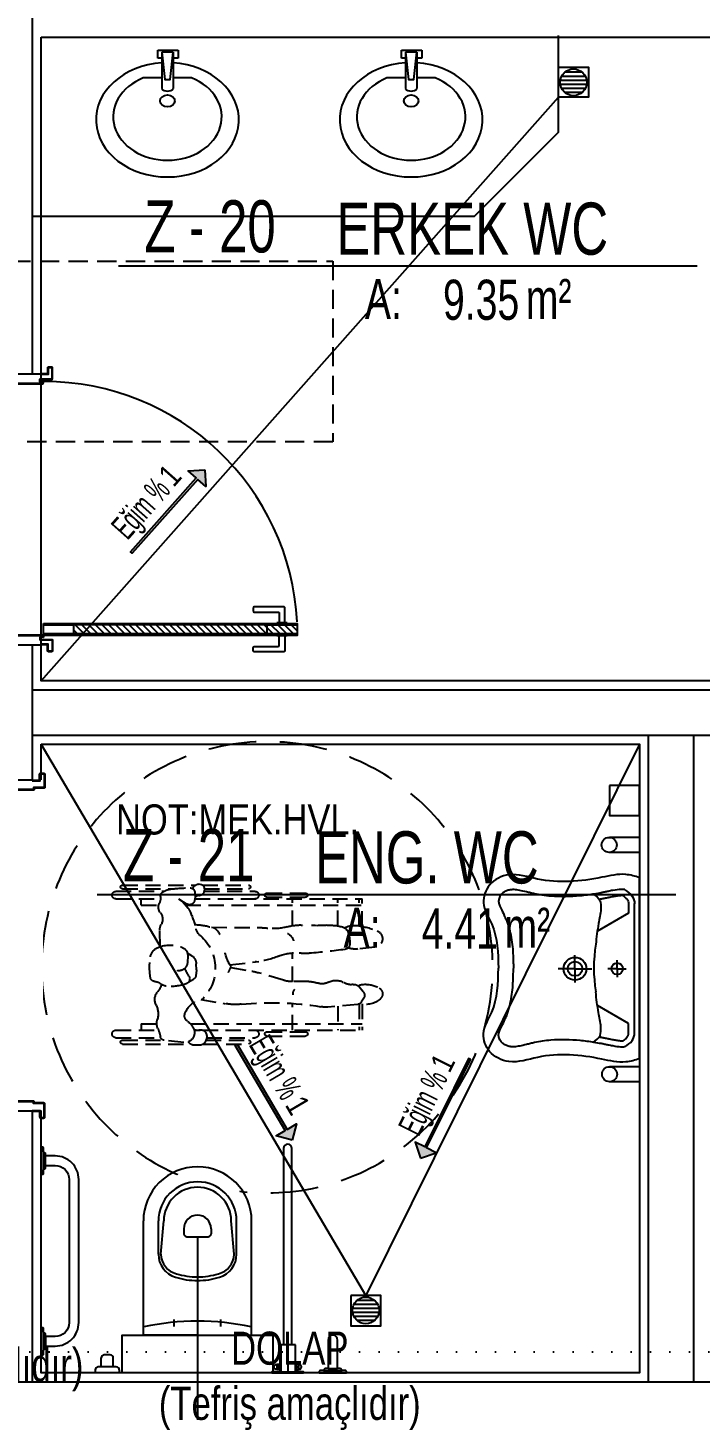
# Model space of a CAD drawing. Header units: inches. Extents: x 21 to 32698, y 13 to 3712.
# Drawn here: x 5585.4 to 5808.8, y 1862.1 to 2327.1 of the extents above; entities that cross this region are included whole.
import ezdxf
from ezdxf.enums import TextEntityAlignment as Align

# ---------------------------------------------------------------- set-up
doc = ezdxf.new("R2010")
doc.units = ezdxf.units.IN
doc.header["$MEASUREMENT"] = 0
doc.set_wipeout_variables(frame=1)
for name, pattern in [('DOT', [6.35, 0, -6.35]), ('HIDDEN', [9.525, 6.35, -3.175]), ('IMPORT-HIDDEN2', [47.625, 31.75, -15.875])]:
    doc.linetypes.add(name, pattern=pattern)
for name, color, linetype, lineweight in [('Z_MİM_-KM-AREA-IDEN', 8, 'Continuous', 25), ('Z_MİM_-KM-BEAM-RAY', 8, 'DOT', 25), ('Z_MİM_-KM-CERAMIC-09', 8, 'Continuous', 25), ('Z_MİM_-KM-DOOR', 8, 'Continuous', 25), ('Z_MİM_-KM-DOOR-1', 8, 'Continuous', 25), ('Z_MİM_-KM-DOOR-FRAM', 8, 'Continuous', 25), ('Z_MİM_-KM-DOOR-IDEN', 8, 'Continuous', 25), ('Z_MİM_-KM-DRAINER', 8, 'Continuous', 25), ('Z_MİM_-KM-PATTERN-00', 8, 'Continuous', 25), ('Z_MİM_-KM-RAY-1', 8, 'IMPORT-HIDDEN2', 25), ('Z_MİM_-KM-SHAFT', 8, 'Continuous', 25), ('Z_MİM_-KM-Silik tarama', 8, 'Continuous', 25), ('Z_MİM_-KM-TEXT', 8, 'Continuous', 25), ('Z_MİM_-KM-TEXT-DETAIL', 8, 'Continuous', 25), ('Z_MİM_-KM-VITRF', 8, 'Continuous', 25), ('Z_MİM_-KM-WALL', 8, 'Continuous', 25), ('Z_MİM_00', 8, 'Continuous', 25)]:
    doc.layers.add(name, color=color, linetype=linetype, lineweight=lineweight)
doc.styles.add('-KM-OLCU', font='ARIALN.TTF')
doc.styles.add('Arial Narrow', font='ARIALN.TTF', dxfattribs={"height": 8})
doc.styles.add('Arial_4', font='arial.ttf', dxfattribs={"height": 10})
doc.styles.add('MAH', font='arial.ttf', dxfattribs={"width": 0.8, "height": 17.5})
doc.styles.add('S1', font='arial.ttf', dxfattribs={"width": 0.75, "height": 11})
doc.styles.add('STYLE1', font='arial.ttf', dxfattribs={"height": 1})
pattern_1 = [(45, (0, 0), (-1.122532, 1.122532), [])]

# ---------------------------------------------------------------- blocks, each defined once
blk = doc.blocks.new('2K_TEF_İnsan_Engelli')
at = {"linetype": 'HIDDEN'}
for p, q in [((8.35, 93.69), (7.57, 86.53)), ((-15.25, 88.36), (-26.13, 88.36)), ((-26.13, 22.1), (-26.13, 88.36)), ((-23.59, 17.08), (-23.59, 88.36)), ((-12.92, 89.03), (-14.52, 88.02)), ((-10.28, 88.85), (-8.02, 86.95)), ((16.96, 88.36), (28.35, 88.36)), ((25.81, 14.94), (25.81, 88.36)), ((28.35, 18.84), (28.35, 88.36)), ((-15.27, 87.16), (-26.13, 87.16)), ((-15.43, 86.53), (-16.54, 74.16)), ((17.18, 87.16), (28.35, 87.16)), ((-16.18, 78.2), (-26.13, 78.2)), ((17.18, 78.2), (28.35, 78.2)), ((-28.58, 48.78), (-28.58, 64.86)), ((-26.85, 48.78), (-26.85, 64.86)), ((-5.96, 66.25), (-5.99, 59.4)), ((29.08, 48.78), (29.08, 64.86)), ((30.81, 48.78), (30.81, 64.86)), ((-26.13, 59.37), (-15.03, 59.37)), ((-5.99, 59.37), (5.91, 59.37)), ((17.28, 59.37), (28.35, 59.37)), ((-5.44, 55.66), (-2.28, 45.28)), ((-31.91, 22.29), (-31.91, 41.12)), ((-30.32, 23.47), (-30.32, 41.12)), ((-29.3, 23.73), (-29.3, 43.81)), ((-0.14, 33.72), (-1.62, 42.5)), ((0.94, 33.39), (2.44, 45.46)), ((16.57, 25.74), (16.46, 45.56)), ((31.53, 22.67), (31.53, 43.81)), ((32.55, 22.77), (32.55, 41.12)), ((34.13, 22.05), (34.13, 41.12)), ((-13.4, 21.27), (-15.15, 31.5)), ((-32.42, 20.82), (-32.41, 18.5)), ((-26.13, 18.99), (-26.13, 20.92)), ((-6.03, 16.31), (-4.96, 18.27)), ((-1.19, 19.55), (-3.55, 19.24)), ((-1.02, 19.55), (1.37, 19.43)), ((34.26, 19.39), (33.65, 18.56)), ((34.13, -11.27), (34.13, 19.22)), ((34.23, 21.78), (34.49, 20.4)), ((-31.91, -11.27), (-31.91, 16.98)), ((-31.22, 14.21), (-30.34, 6.06)), ((4.63, 15.89), (2.15, 15.75)), ((5.88, 15.73), (5.07, 17.16)), ((27.31, 13.74), (24.49, 16)), ((28.35, 12), (26.26, 15.48)), ((-30.32, -11.27), (-30.32, 5.92)), ((31.53, -13.97), (31.53, 5.91)), ((32.55, -11.27), (32.55, 9.55)), ((-29.3, -13.97), (-29.3, 4.63)), ((-26.13, -13.97), (-26.13, 3.71)), ((-23.59, -3.53), (-23.59, 3.01)), ((8.57, 4.46), (15.22, 4.31)), ((25.81, -3.53), (25.81, 3.78)), ((28.35, -13.97), (28.35, 4.55)), ((-23.59, -3.53), (-26.13, -3.53)), ((25.81, -3.53), (28.35, -3.53))]:
    blk.add_line(p, q, dxfattribs=at)
for centre, radius, start, end in [((-6.88, 90.11), 8.56, 137.16594, 197.40343), ((-11.07, 94), 2.83, 29.17313, 137.16594), ((-18.99, 89.58), 11.89, 354.89343, 29.17313), ((11.84, 93.31), 3.5, 21.96917, 173.76268), ((-17.84, 81.34), 35.51, 8.26104, 21.96917), ((-13.48, 86.36), 1.96, 122.09613, 174.89292), ((-11.73, 87.12), 2.25, 50.06925, 122.09613), ((-11.23, 88.89), 4.11, 327.72186, 354.89343), ((-9.62, 85.05), 2.48, 349.8776, 50.06925), ((-1.8, 83.66), 5.46, 169.8776, 212.08467), ((9.62, 80.98), 2.23, 91.28805, 171.83902), ((16.51, 85.55), 8.99, 173.76268, 199.54927), ((9.92, 67.81), 15.41, 73.48227, 91.28805), ((13.26, 79.08), 3.65, 14.83546, 73.48227), ((8.33, 85.14), 9.06, 332.65292, 8.26104), ((-11.81, 77.38), 6.35, 331.11069, 32.08467), ((233.92, 48.82), 228.82, 171.83902, 175.58298), ((-2.35, 74.95), 19.8, 356.30243, 14.83546), ((-4.92, 73.12), 11.66, 174.89292, 189.48946), ((-138.74, 50.75), 124.01, 354.16195, 9.48946), ((-1.51, 71.7), 5.4, 151.11069, 200.12721), ((-16.26, 66.3), 10.3, 359.74606, 20.12721), ((84.55, 69.33), 67.29, 176.30243, 184.49755), ((-27.72, 64.86), 0.864, 0, 180), ((29.38, 64.62), 23.67, 175.58298, 186.05598), ((-1.93, 62.53), 19.47, 344.16987, 4.49755), ((29.94, 64.86), 0.864, 0, 180), ((-10.98, 62.22), 2.56, 259.37709, 315.31336), ((6.64, 59.34), 12.63, 179.74606, 196.94451), ((-11.41, 60.29), 17.35, 337.38792, 6.05598), ((9.53, 54.86), 5.18, 28.693, 74.33584), ((33.44, 41.61), 31.24, 157.38792, 175.66797), ((35.91, 51.8), 19.87, 164.16987, 187.44931), ((-27.72, 48.78), 0.864, 180, 0), ((-13.06, 45.4), 29.52, 0.31203, 7.44931), ((29.94, 48.78), 0.864, 180, 0), ((-31.11, 41.12), 0.794, 0, 180), ((-27.72, 43.81), 1.59, 0, 180), ((-23.48, 38.82), 22.16, 9.57559, 16.94451), ((29.94, 43.81), 1.59, 0, 180), ((33.34, 41.12), 0.794, 0, 180), ((9.09, 35.64), 24.59, 174.16195, 189.68494), ((-8.18, 49.67), 17.86, 289.37032, 297.81627), ((10.03, 49.23), 18.26, 237.27401, 261.21954), ((11.54, 24.02), 5.54, 25.10488, 68.82747), ((-28.86, 19.83), 3.92, 66.70713, 140.99819), ((-28.14, 21.51), 2.09, 344.40904, 66.70713), ((-0.46, 9.45), 17.89, 40.66122, 136.68578), ((-5.3, 18.61), 23, 0.56983, 18.07444), ((-30.1, 20.84), 2.33, 140.99819, 180.37342), ((-29.81, 18.51), 2.6, 180.37342, 244.09629), ((-27.21, 14.65), 4.03, 68.14341, 186.17376), ((-22.57, 19.96), 3.69, 164.40904, 203.68288), ((-28.43, 11.62), 7.29, 34.54853, 68.14341), ((-22.33, 23.34), 9.16, 289.94441, 346.94517), ((-3.3, 17.37), 1.89, 97.52313, 151.37121), ((-1.07, 18.61), 0.943, 87.10578, 97.52313), ((1.14, 14.91), 4.52, 29.72508, 87.10578), ((17.4, 24.8), 5.67, 220.66122, 255.64405), ((4.91, -24.02), 44.72, 65.81716, 75.64405), ((28.11, 16.59), 2.16, 104.35284, 211.02908), ((29.6, 10.77), 8.17, 76.28905, 104.35284), ((27.42, 20.52), 2.45, 319.48939, 7.82653), ((31.18, 21.04), 1.34, 127.77997, 187.82653), ((32.32, 19.57), 3.2, 64.40644, 127.77997), ((31.09, 16.88), 1.87, 359.2953, 76.28905), ((32.75, 19.22), 1.12, 256.41853, 323.80498), ((33.3, 21.6), 0.949, 10.69904, 64.40644), ((33.22, 20.16), 1.3, 323.80498, 10.69904), ((-20.15, 17.32), 2.76, 214.54853, 289.94441), ((9.99, 8.96), 18, 159.58637, 186.4099), ((-4.81, 14.47), 2.2, 59.17006, 159.58637), ((15.08, 47.8), 36.61, 239.17006, 244.88479), ((2.15, 12.11), 3.64, 90, 195.43766), ((4.82, 12.25), 3.64, 22.37391, 93.03449), ((-4.22, 8.53), 13.42, 338.13351, 22.37391), ((20.87, 11.51), 5.78, 51.10071, 65.81716), ((-48.99, 17.87), 81.96, 353.54568, 359.2953), ((-28.57, 6.25), 1.78, 186.17376, 258.55295), ((-3.34, 7.46), 4.58, 186.4099, 221.32895), ((25.56, 9.43), 6.93, 325.4123, 353.54568), ((-32.57, -13.5), 18.38, 67.14854, 78.55295), ((-23.32, 8.46), 5.45, 247.14854, 286.56944), ((-19.41, -4.69), 8.27, 63.51661, 106.56944), ((-13.48, 7.21), 5.03, 243.51661, 307.52221), ((-3.2, -6.18), 11.85, 109.72567, 127.52221), ((-9.42, 2.12), 3.51, 0.95353, 41.32895), ((-4.05, 2.21), 1.87, 180.95353, 260.21672), ((-0.06, 25.34), 25.34, 260.21672, 280.04427), ((3.47, 5.44), 5.13, 280.04427, 338.13351), ((15.68, 8.47), 4.18, 263.61245, 301.56966), ((19.94, 0.76), 4.63, 53.1315, 116.46299), ((25.01, 7.52), 3.82, 233.1315, 295.21489), ((29.01, -0.96), 5.55, 86.22682, 115.21489), ((29.51, 6.71), 2.13, 266.22682, 325.4123), ((-31.11, -11.27), 0.794, 180, 0), ((33.34, -11.27), 0.794, 180, 0), ((-27.72, -13.97), 1.59, 180, 0), ((29.94, -13.97), 1.59, 180, 0)]:
    blk.add_arc(centre, radius, start, end, dxfattribs=at)
blk = doc.blocks.new('engelli')
at = {"layer": 'Z_MİM_-KM-RAY-1', "ltscale": 0.5}
blk.add_circle((25603.44, -42129.6), 75, dxfattribs=at)
at = {"layer": 'Z_MİM_-KM-RAY-1', "ltscale": 0.5, "extrusion": (0, 0, -1), "xscale": -0.8, "yscale": 0.8, "zscale": -0.8, "rotation": 270}
blk.add_blockref('2K_TEF_İnsan_Engelli', (-25642.55, -42129.57), dxfattribs=at)
blk = doc.blocks.new('2K_TEF_Wc_Engelli Lav')
at = {"layer": 'Z_MİM_-KM-VITRF'}
for p, q in [((-30.27, 21.48), (-30.27, 27.09)), ((-30.27, 21.48), (-34.82, 21.48)), ((-30.27, 21.48), (-25.72, 21.48)), ((-30.27, 21.48), (-30.27, 15.86)), ((-48.52, 3.65), (-42.51, 14.03)), ((-11.77, 3.65), (-17.78, 14.03)), ((-30.27, 7.47), (-30.27, 10.53)), ((-30.27, 7.47), (-33.12, 7.47)), ((-30.27, 7.47), (-30.27, 4.42)), ((-30.27, 7.47), (-27.43, 7.47)), ((-60.2, 0), (0, 0)), ((-51.6, 3.65), (-48.52, 3.65)), ((-51.6, 1.65), (-8.55, 1.65)), ((-8.7, 3.65), (-11.77, 3.65))]:
    blk.add_line(p, q, dxfattribs=at)
for centre, radius in [((-30.27, 21.48), 3.77), ((-30.27, 21.48), 2.42), ((-30.27, 7.47), 1.92)]:
    blk.add_circle(centre, radius, dxfattribs=at)
blk.add_arc((-30.06, -35.42), 50.62, 81.0258, 98.9742, dxfattribs=at)
for points, knots in [([(-60.2, 0), (-60.66, 1.52), (-61.89, 5.63), (-59.13, 16.98), (-57.92, 30.09), (-62.38, 42.65), (-58.68, 50.34), (-51.22, 52.93), (-42.72, 47.27), (-35.13, 47), (-30.1, 46.96)], [0, 0, 0, 0, 4.686225, 12.702617, 34.136259, 43.723331, 51.003685, 57.189079, 64.824513, 79.643258, 79.643258, 79.643258, 79.643258]), ([(0, 0), (0.45, 1.52), (1.68, 5.63), (-1.08, 16.98), (-2.29, 30.09), (2.18, 42.65), (-1.52, 50.34), (-8.99, 52.93), (-17.49, 47.27), (-25.07, 47), (-30.1, 46.96)], [0, 0, 0, 0, 4.686225, 12.702617, 34.136259, 43.723331, 51.003685, 57.189079, 64.824513, 79.643258, 79.643258, 79.643258, 79.643258]), ([(-56.27, 4.92), (-56.28, 5.03), (-56.29, 5.13), (-56.32, 5.54), (-56.32, 5.87), (-56.27, 6.99), (-56.14, 7.89), (-55.86, 9.41), (-55.75, 9.93), (-55.56, 10.85), (-55.48, 11.22), (-55.33, 11.99), (-55.25, 12.37), (-55.04, 13.53), (-54.9, 14.31), (-54.52, 16.64), (-54.31, 18.21), (-53.84, 22.97), (-53.76, 26.2), (-54.11, 30.44), (-54.22, 31.4), (-54.49, 33.21), (-54.65, 34.06), (-54.93, 35.38), (-55.04, 35.85), (-55.25, 36.74), (-55.36, 37.17), (-55.66, 38.41), (-55.84, 39.17), (-56.11, 40.55), (-56.19, 41.16), (-56.23, 41.98), (-56.23, 42.24), (-56.2, 42.69), (-56.18, 42.88), (-56.11, 43.26), (-56.07, 43.46), (-55.9, 44.03), (-55.75, 44.41), (-55.38, 45.1), (-55.17, 45.4), (-54.82, 45.79), (-54.7, 45.91), (-54.39, 46.16), (-54.18, 46.31), (-53.72, 46.56), (-53.48, 46.66), (-53.07, 46.79), (-52.9, 46.82), (-52.56, 46.87), (-52.41, 46.88), (-52.21, 46.88), (-52.16, 46.87), (-52.04, 46.86), (-51.97, 46.85), (-51.75, 46.81), (-51.57, 46.76), (-50.96, 46.57), (-50.44, 46.35), (-49.2, 45.77), (-48.49, 45.4), (-47.42, 44.89), (-47.15, 44.77), (-46.63, 44.54), (-46.39, 44.44), (-45.91, 44.24), (-45.67, 44.15), (-44.94, 43.88), (-44.46, 43.72), (-43.02, 43.28), (-42.05, 43.04), (-39.02, 42.42), (-36.98, 42.21), (-33.33, 42), (-31.72, 41.97), (-30.15, 41.96)], [4.466427, 4.466427, 4.466427, 4.466427, 5.042951, 5.042951, 6.598908, 6.598908, 10.003333, 10.003333, 11.670637, 11.670637, 12.767063, 12.767063, 13.863489, 13.863489, 16.056342, 16.056342, 20.442047, 20.442047, 29.213456, 29.213456, 31.796328, 31.796328, 34.045457, 34.045457, 35.324582, 35.324582, 36.603707, 36.603707, 39.161957, 39.161957, 41.720207, 41.720207, 43.086844, 43.086844, 44.200383, 44.200383, 45.313922, 45.313922, 47.541, 47.541, 49.768078, 49.768078, 50.944969, 50.944969, 52.647375, 52.647375, 54.349781, 54.349781, 55.580847, 55.580847, 56.943071, 56.943071, 57.535602, 57.535602, 58.128132, 58.128132, 59.313193, 59.313193, 61.639502, 61.639502, 63.965811, 63.965811, 64.704434, 64.704434, 65.326452, 65.326452, 65.94847, 65.94847, 67.192506, 67.192506, 69.680579, 69.680579, 75.103355, 75.103355, 79.643258, 79.643258, 79.643258, 79.643258]), ([(-3.94, 4.92), (-3.92, 5.03), (-3.91, 5.13), (-3.89, 5.54), (-3.88, 5.87), (-3.94, 6.99), (-4.06, 7.89), (-4.35, 9.41), (-4.45, 9.93), (-4.64, 10.85), (-4.72, 11.22), (-4.87, 11.99), (-4.95, 12.37), (-5.17, 13.53), (-5.31, 14.31), (-5.69, 16.64), (-5.9, 18.21), (-6.36, 22.97), (-6.44, 26.2), (-6.09, 30.44), (-5.98, 31.4), (-5.71, 33.21), (-5.56, 34.06), (-5.28, 35.38), (-5.17, 35.85), (-4.95, 36.74), (-4.85, 37.17), (-4.54, 38.41), (-4.36, 39.17), (-4.1, 40.55), (-4.02, 41.16), (-3.98, 41.98), (-3.98, 42.24), (-4.01, 42.69), (-4.03, 42.88), (-4.09, 43.26), (-4.14, 43.46), (-4.3, 44.03), (-4.45, 44.41), (-4.82, 45.1), (-5.04, 45.4), (-5.38, 45.79), (-5.51, 45.91), (-5.81, 46.16), (-6.02, 46.31), (-6.48, 46.56), (-6.73, 46.66), (-7.14, 46.79), (-7.31, 46.82), (-7.64, 46.87), (-7.8, 46.88), (-7.99, 46.88), (-8.04, 46.87), (-8.16, 46.86), (-8.23, 46.85), (-8.45, 46.81), (-8.63, 46.76), (-9.24, 46.57), (-9.76, 46.35), (-11, 45.77), (-11.71, 45.4), (-12.79, 44.89), (-13.06, 44.77), (-13.57, 44.54), (-13.82, 44.44), (-14.3, 44.24), (-14.54, 44.15), (-15.26, 43.88), (-15.74, 43.72), (-17.19, 43.28), (-18.15, 43.04), (-21.18, 42.42), (-23.23, 42.21), (-26.87, 42), (-28.49, 41.97), (-30.06, 41.96)], [4.466427, 4.466427, 4.466427, 4.466427, 5.042951, 5.042951, 6.598908, 6.598908, 10.003333, 10.003333, 11.670637, 11.670637, 12.767063, 12.767063, 13.863489, 13.863489, 16.056342, 16.056342, 20.442047, 20.442047, 29.213456, 29.213456, 31.796328, 31.796328, 34.045457, 34.045457, 35.324582, 35.324582, 36.603707, 36.603707, 39.161957, 39.161957, 41.720207, 41.720207, 43.086844, 43.086844, 44.200383, 44.200383, 45.313922, 45.313922, 47.541, 47.541, 49.768078, 49.768078, 50.944969, 50.944969, 52.647375, 52.647375, 54.349781, 54.349781, 55.580847, 55.580847, 56.943071, 56.943071, 57.535602, 57.535602, 58.128132, 58.128132, 59.313193, 59.313193, 61.639502, 61.639502, 63.965811, 63.965811, 64.704434, 64.704434, 65.326452, 65.326452, 65.94847, 65.94847, 67.192506, 67.192506, 69.680579, 69.680579, 75.103355, 75.103355, 79.643258, 79.643258, 79.643258, 79.643258]), ([(-54.73, 15.51), (-54.07, 14.55), (-52.83, 12.78), (-48.88, 12.81), (-44.23, 13.88), (-40.27, 14.32), (-37.95, 14.58)], [0, 0, 0, 0, 3.26813, 6.056026, 10.954436, 17.913901, 17.913901, 17.913901, 17.913901]), ([(-5.38, 15.51), (-6.04, 14.55), (-7.28, 12.78), (-11.23, 12.81), (-15.89, 13.88), (-19.84, 14.32), (-22.16, 14.58)], [0, 0, 0, 0, 3.26813, 6.056026, 10.954436, 17.913901, 17.913901, 17.913901, 17.913901]), ([(-54.31, 5.6), (-54.31, 5.62), (-54.31, 5.65), (-54.32, 5.87), (-54.31, 6.09), (-54.28, 6.57), (-54.25, 6.84), (-54.16, 7.54), (-54.09, 7.99), (-53.91, 8.92), (-53.82, 9.4), (-53.64, 10.26), (-53.56, 10.62), (-53.41, 11.38), (-53.34, 11.76), (-53.19, 12.52), (-53.12, 12.91), (-53.04, 13.36), (-53.02, 13.43), (-53.01, 13.49)], [5.548614, 5.548614, 5.548614, 5.548614, 5.708551, 5.708551, 6.950674, 6.950674, 8.192798, 8.192798, 9.933777, 9.933777, 11.495584, 11.495584, 12.56903, 12.56903, 13.635186, 13.635186, 14.701342, 14.701342, 14.888474, 14.888474, 14.888474, 14.888474]), ([(-5.98, 5.6), (-5.98, 5.62), (-5.98, 5.65), (-5.98, 5.87), (-5.99, 6.09), (-6.02, 6.57), (-6.05, 6.84), (-6.14, 7.54), (-6.21, 7.99), (-6.38, 8.92), (-6.48, 9.4), (-6.65, 10.26), (-6.73, 10.62), (-6.88, 11.38), (-6.96, 11.76), (-7.11, 12.52), (-7.18, 12.91), (-7.26, 13.36), (-7.27, 13.43), (-7.28, 13.49)], [5.548614, 5.548614, 5.548614, 5.548614, 5.708551, 5.708551, 6.950674, 6.950674, 8.192798, 8.192798, 9.933777, 9.933777, 11.495584, 11.495584, 12.56903, 12.56903, 13.635186, 13.635186, 14.701342, 14.701342, 14.888474, 14.888474, 14.888474, 14.888474]), ([(-56.27, 4.92), (-55.64, 3.99), (-54.5, 2.3), (-52.49, 1.71), (-51.6, 1.65)], [0, 0, 0, 0, 3.26905, 5.904025, 5.904025, 5.904025, 5.904025]), ([(-54.31, 5.6), (-54.27, 5.54), (-54.23, 5.48), (-53.95, 5.08), (-53.72, 4.79), (-53.4, 4.44), (-53.29, 4.34), (-53.07, 4.17), (-52.97, 4.1), (-52.73, 3.96), (-52.6, 3.9), (-52.15, 3.74), (-51.81, 3.67), (-51.46, 3.65)], [0.53476, 0.53476, 0.53476, 0.53476, 0.758619, 0.758619, 2.123144, 2.123144, 2.851699, 2.851699, 3.61094, 3.61094, 4.37018, 4.37018, 5.904025, 5.904025, 5.904025, 5.904025]), ([(-5.98, 5.6), (-6.02, 5.54), (-6.06, 5.48), (-6.34, 5.08), (-6.57, 4.79), (-6.9, 4.44), (-7.01, 4.34), (-7.22, 4.17), (-7.32, 4.1), (-7.56, 3.96), (-7.7, 3.9), (-8.14, 3.74), (-8.49, 3.67), (-8.83, 3.65)], [0.53476, 0.53476, 0.53476, 0.53476, 0.758619, 0.758619, 2.123144, 2.123144, 2.851699, 2.851699, 3.61094, 3.61094, 4.37018, 4.37018, 5.904025, 5.904025, 5.904025, 5.904025]), ([(-4.03, 4.92), (-4.66, 3.99), (-5.79, 2.3), (-7.8, 1.71), (-8.7, 1.65)], [0, 0, 0, 0, 3.26905, 5.904025, 5.904025, 5.904025, 5.904025])]:
    blk.add_open_spline(points, degree=3, knots=knots, dxfattribs=at)
blk = doc.blocks.new('A$CF25F41B0')
at = {"layer": 'Z_MİM_-KM-VITRF'}
for p, q in [((17.27, 51.86, 0), (17.27, 41.86, 0)), ((22.27, 51.86, 0), (22.27, 41.86, 0)), ((93.5, 51.86, 0), (93.5, 41.86, 0)), ((98.5, 51.86, 0), (98.5, 41.86, 0))]:
    blk.add_line(p, q, dxfattribs=at)
at = {"layer": 'Z_MİM_-KM-VITRF', "elevation": 0}
blk.add_lwpolyline([(0, 41.86), (10, 41.86), (10, 51.86), (0, 51.86)], close=True, dxfattribs=at)
at = {"layer": 'Z_MİM_-KM-VITRF'}
for centre in [(19.78, 41.75, 0), (96, 41.88, 0)]:
    blk.add_circle(centre, 2.5, dxfattribs=at)
at = {"layer": 'Z_MİM_-KM-VITRF', "rotation": 180}
blk.add_blockref('2K_TEF_Wc_Engelli Lav', (30.66, 51.86), dxfattribs=at)
blk = doc.blocks.new('*U196')
at = {"layer": 'Z_MİM_-KM-PATTERN-00'}
h = blk.add_hatch(dxfattribs=at)
h.set_pattern_fill('ANSI31', color=256, scale=0.5, angle=360, style=0)
h.set_pattern_definition(pattern_1)
h.paths.add_polyline_path([(-6.6, 11.1), (-6.6, 85.48), (-3.6, 85.48), (-3.6, 11.1)])
at = {"layer": 'Z_MİM_-KM-DOOR-1'}
for p, q in [((-7.1, 82.21), (-7.28, 82.21)), ((-7.28, 82.21), (-7.28, 78.75)), ((-3.1, 82.21), (-2.92, 82.21)), ((-2.92, 82.21), (-2.92, 78.75)), ((-7.28, 78.75), (-7.1, 78.75)), ((-6.6, 75.48), (-6.6, 11.1)), ((-3.6, 75.48), (-3.6, 11.1)), ((-2.92, 78.75), (-3.1, 78.75))]:
    blk.add_line(p, q, dxfattribs=at)
blk.add_lwpolyline([(-3.6, 85.48), (-3.6, 75.48), (-6.6, 75.48), (-6.6, 85.48)], close=True, dxfattribs=at)
for points in [[(-7.28, 81.39), (-12.29, 81.39, 0.414214), (-12.65, 81.03), (-12.65, 71.29, 0.414214), (-12.29, 70.92), (-11.2, 70.92, 0.414214), (-10.83, 71.29), (-10.83, 79.21, -0.414214), (-10.47, 79.57), (-7.28, 79.57)], [(-2.92, 81.39), (2, 81.39, -0.414214), (2.36, 81.03), (2.36, 71.29, -0.414214), (2, 70.92), (0.91, 70.92, -0.414214), (0.54, 71.29), (0.54, 79.21, 0.414214), (0.18, 79.57), (-2.92, 79.57)]]:
    blk.add_lwpolyline(points, format="xyb", dxfattribs=at)
blk.add_wipeout([(-90, 3.5), (-90, -18.5), (-0.2, -18.7), (-0.2, 3.7)])
for points in [[(-7.1, 1.1), (-7.1, 85.48), (-3.1, 85.48), (-3.1, 1.1)], [(-3.6, 11.1), (-3.6, 1.1), (-6.6, 1.1), (-6.6, 11.1)]]:
    blk.add_lwpolyline(points, close=True, dxfattribs=at)
for points in [[(-90, -15), (-90, -17.5), (-92, -17.5, 0.414214), (-92.3, -17.8), (-92.3, -18.9, 0.414214), (-92, -19.2), (-87.6, -19.2, 0.414214), (-87.3, -18.9), (-87.3, -15.7), (-86.95, -15.7, 0.414214), (-86.7, -15.45), (-86.7, 0.9, 0.414214), (-86.9, 1.1), (-87.48, 1.1, 0.458526), (-87.58, 0.99), (-87.47, 0.21, -0.458526), (-87.57, 0.1), (-88.1, 0.1, -0.414214), (-88.2, 0.2), (-88.2, 3.9, 0.414214), (-88.5, 4.2), (-92, 4.2, 0.414214), (-92.3, 3.9), (-92.3, 2.8, 0.414214), (-92, 2.5), (-91.2, 2.5), (-90, 2.5), (-90, 0), (-90, 0)], [(-89.8, -15), (-89.8, -17.7), (-92, -17.7, 0.414214), (-92.1, -17.8), (-92.1, -18.9, 0.414214), (-92, -19), (-87.6, -19, 0.414214), (-87.5, -18.9), (-87.5, -15.5), (-86.95, -15.5, 0.414214), (-86.9, -15.45), (-86.9, 0.9), (-87.37, 0.9), (-87.27, 0.24, -0.458526), (-87.57, -0.1), (-88.1, -0.1, -0.414214), (-88.4, 0.2), (-88.4, 3.9, 0.414214), (-88.5, 4), (-92, 4, 0.414214), (-92.1, 3.9), (-92.1, 2.8, 0.414214), (-92, 2.7), (-91.2, 2.7), (-89.8, 2.7), (-89.8, 0)], [(0, -15), (0, -17.5), (2, -17.5, -0.414214), (2.3, -17.8), (2.3, -18.9, -0.414214), (2, -19.2), (-2.4, -19.2, -0.414214), (-2.7, -18.9), (-2.7, -15.7), (-3.05, -15.7, -0.414214), (-3.3, -15.45), (-3.3, 0.9, -0.414214), (-3.1, 1.1), (-2.52, 1.1, -0.458526), (-2.42, 0.99), (-2.53, 0.21, 0.458526), (-2.43, 0.1), (-1.9, 0.1, 0.414214), (-1.8, 0.2), (-1.8, 3.9, -0.414214), (-1.5, 4.2), (2, 4.2, -0.414214), (2.3, 3.9), (2.3, 2.8, -0.414214), (2, 2.5), (1.2, 2.5), (0, 2.5), (0, 0), (0, 0)], [(-0.2, -15), (-0.2, -17.7), (2, -17.7, -0.414214), (2.1, -17.8), (2.1, -18.9, -0.414214), (2, -19), (-2.4, -19, -0.414214), (-2.5, -18.9), (-2.5, -15.5), (-3.05, -15.5, -0.414214), (-3.1, -15.45), (-3.1, 0.9), (-2.63, 0.9), (-2.73, 0.24, 0.458526), (-2.43, -0.1), (-1.9, -0.1, 0.414214), (-1.6, 0.2), (-1.6, 3.9, -0.414214), (-1.5, 4), (2, 4, -0.414214), (2.1, 3.9), (2.1, 2.8, -0.414214), (2, 2.7), (1.2, 2.7), (-0.2, 2.7), (-0.2, 0)]]:
    blk.add_lwpolyline(points, format="xyb", dxfattribs=at)
at = {"layer": 'Z_MİM_-KM-DOOR-FRAM', "ltscale": 0.2}
blk.add_arc((-3.36, 1.46), 84.12, 92.8839, 180.1342, dxfattribs=at)
at = {"layer": 'Z_MİM_-KM-WALL'}
for p, q in [((-90, -15), (-90, 0)), ((0, -15), (0, 0))]:
    blk.add_line(p, q, dxfattribs=at)
blk = doc.blocks.new('ml engelli klozeti')
at = {"layer": 'Z_MİM_-KM-VITRF'}
for p, q in [((-673.83, 70.62), (-673.83, 71.62)), ((-665.83, 70.62), (-665.83, 71.62)), ((-672.83, 69.62), (-666.83, 69.62)), ((-671.83, 69.62), (-671.83, 66.62)), ((-670.83, 65.62), (-668.83, 65.62)), ((-667.83, 69.62), (-667.83, 66.62))]:
    blk.add_line(p, q, dxfattribs=at)
for points in [[(-743.23, 60.72), (-743.23, 70.12), (-742.44, 70.12, 0.198912), (-742.3, 70.18, 0.041311), (-742.27, 70.2), (-741.89, 70.73, -0.242213), (-741.73, 70.82), (-740.58, 70.82, 0.414214), (-740.33, 71.07), (-740.33, 71.62), (-744.83, 71.62), (-749.33, 71.62), (-749.33, 71.07, 0.414214), (-749.08, 70.82), (-747.94, 70.82, -0.242213), (-747.77, 70.73), (-747.39, 70.2, 0.242213), (-747.23, 70.12), (-746.43, 70.12), (-746.43, 60.72, 1)], [(-732.41, 62.32), (-731.23, 62.32), (-731.23, -2.98, 1), (-728.43, -2.98), (-728.43, 62.32), (-727.26, 62.32), (-727.26, 71.32), (-724.58, 71.32), (-724.58, 71.62), (-735.08, 71.62), (-735.08, 71.32), (-732.41, 71.32)], [(-652.53, -0.48), (-649.33, -0.48), (-649.33, -1.28, 0.242213), (-649.25, -1.44), (-648.63, -1.88), (-648.63, -3.13, 0.414214), (-648.38, -3.38), (-647.83, -3.38), (-647.83, 1.12), (-647.83, 5.62), (-648.38, 5.62, 0.414214), (-648.63, 5.37), (-648.63, 4.12), (-649.25, 3.68, 0.242213), (-649.33, 3.51), (-649.33, 2.72), (-652.53, 2.72, -0.414214), (-657.13, 7.32), (-657.13, 10.77), (-657.13, 51.37), (-657.13, 54.92, -0.414214), (-652.53, 59.52), (-649.33, 59.52), (-649.33, 58.72, 0.242213), (-649.25, 58.56), (-648.63, 58.12), (-648.63, 56.87, 0.414214), (-648.38, 56.62), (-647.83, 56.62), (-647.83, 61.12), (-647.83, 65.62), (-648.38, 65.62, 0.414214), (-648.63, 65.37), (-648.63, 64.12), (-649.25, 63.68, 0.242213), (-649.33, 63.51), (-649.33, 62.72), (-652.53, 62.72, 0.414214), (-660.33, 54.92), (-660.33, 51.37), (-660.33, 7.32, 0.414214)]]:
    blk.add_lwpolyline(points, format="xyb", close=True, dxfattribs=at)
for points in [[(-741.73, 70.82), (-747.94, 70.82)], [(-743.23, 70.12), (-746.43, 70.12)], [(-733.41, 68.8), (-733.41, 70.43)], [(-732.61, 68.78), (-732.61, 70.4)], [(-727.26, 71.32), (-732.41, 71.32)], [(-729.83, 62.32), (-729.83, 71.32)], [(-727.56, 62.32), (-727.56, 71.32)], [(-727.06, 68.78), (-727.06, 70.4)], [(-726.26, 68.8), (-726.26, 70.43)], [(-731.23, 62.32), (-728.43, 62.32)], [(-727.56, 64.87), (-727.26, 64.87)], [(-649.33, 59.52), (-649.33, 62.72)], [(-648.63, 58.12), (-648.63, 64.12)], [(-649.33, 2.72), (-649.33, -0.48)], [(-648.63, -1.88), (-648.63, 4.12)]]:
    blk.add_lwpolyline(points, dxfattribs=at)
for points in [[(-732.41, 70.4), (-732.61, 70.4), (-732.61, 70.46, 0.414214), (-732.66, 70.51), (-733.36, 70.51, 0.414214), (-733.41, 70.46), (-733.41, 70.43), (-733.81, 70.43, 0.359549), (-734.37, 69.71, -0.012168), (-734.37, 69.62, -0.012168), (-734.37, 69.52, 0.359549), (-733.81, 68.8), (-733.41, 68.8), (-733.41, 68.78, 0.414214), (-733.36, 68.73), (-732.66, 68.73, 0.414214), (-732.61, 68.78), (-732.61, 68.83), (-732.41, 68.83)], [(-732.73, 70.51, -0.248249), (-732.73, 69.67), (-733.28, 69.67, -0.248249), (-733.28, 70.51)], [(-727.26, 70.4), (-727.06, 70.4), (-727.06, 70.46, -0.414214), (-727.01, 70.51), (-726.31, 70.51, -0.414214), (-726.26, 70.46), (-726.26, 70.43), (-725.86, 70.43, -0.359549), (-725.3, 69.71, 0.012168), (-725.3, 69.62, 0.012168), (-725.3, 69.52, -0.359549), (-725.86, 68.8), (-726.26, 68.8), (-726.26, 68.78, -0.414214), (-726.31, 68.73), (-727.01, 68.73, -0.414214), (-727.06, 68.78), (-727.06, 68.83), (-727.26, 68.83)], [(-726.93, 70.51, 0.248249), (-726.93, 69.67), (-726.38, 69.67, 0.248249), (-726.38, 70.51)], [(-733.28, 68.73, -0.248249), (-733.28, 69.57), (-732.73, 69.57, -0.248249), (-732.73, 68.73)], [(-726.38, 68.73, 0.248249), (-726.38, 69.57), (-726.93, 69.57, 0.248249), (-726.93, 68.73)]]:
    blk.add_lwpolyline(points, format="xyb", dxfattribs=at)
for centre, start, end in [((-672.83, 70.62), 180, 270), ((-666.83, 70.62), 270, 0), ((-670.83, 66.62), 180, 270), ((-668.83, 66.62), 270, 0)]:
    blk.add_arc(centre, 1, start, end, dxfattribs=at)
blk.add_wipeout([(-681.83, 59.12), (-681.83, 21.12), (-683.94, 12.66), (-687.11, 8.39), (-699.83, 3.12), (-712.56, 8.39), (-717.83, 21.12), (-717.83, 40.12), (-717.73, 56.36), (-717.83, 59.12)]).dxf.layer = 'Z_MİM_-KM-VITRF'
for p, q in [((-699.83, 26.69), (-699.83, 87.22)), ((-699.83, 59.12), (-717.83, 59.12)), ((-717.83, 59.12), (-717.83, 21.12)), ((-707.58, 56.24), (-707.58, 53.88)), ((-699.83, 59.12), (-681.83, 59.12)), ((-692.08, 56.24), (-692.08, 53.88)), ((-681.83, 59.12), (-681.83, 21.12)), ((-712.83, 32.16), (-712.83, 21.12)), ((-712.01, 32.2), (-711.03, 21.12)), ((-687.66, 32.2), (-688.63, 21.12)), ((-686.83, 32.16), (-686.83, 21.12)), ((-704.33, 23.69), (-704.33, 25.41)), ((-696.33, 26.41), (-703.33, 26.41)), ((-695.33, 23.69), (-695.33, 25.41))]:
    blk.add_line(p, q, dxfattribs=at)
blk.add_lwpolyline([(-724.83, 59.12), (-724.83, 71.62), (-674.83, 71.62), (-674.83, 59.12)], close=True, dxfattribs=at)
for centre, radius, start, end in [((-717.03, 55.96), 0.8, 150, 180), ((-699.83, 138.43), 84, 257.7012, 282.2988), ((-682.63, 55.96), 0.8, 0, 30), ((-704.83, 32.16), 8, 107.1046, 180), ((-705.21, 32.06), 6.8, 103.8067, 178.841), ((-699.83, 15.92), 25, 90, 107.1046), ((-699.83, 15.92), 23.8, 90, 107.1046), ((-699.83, 15.92), 25, 72.8954, 90), ((-699.83, 15.92), 23.8, 72.8954, 90), ((-694.46, 32.06), 6.8, 1.159, 76.1933), ((-694.83, 32.16), 8, 0, 72.8954), ((-703.33, 25.41), 1, 90, 180), ((-699.83, 23.69), 4.5, 180, 270), ((-699.83, 23.69), 4.5, 270, 0), ((-696.33, 25.41), 1, 0, 90), ((-699.83, 21.12), 18, 180, 270), ((-699.83, 21.12), 13, 180, 270), ((-699.83, 21.12), 11.2, 180, 270), ((-699.83, 21.12), 18, 270, 0), ((-699.83, 21.12), 13, 270, 0), ((-699.83, 21.12), 11.2, 270, 0)]:
    blk.add_arc(centre, radius, start, end, dxfattribs=at)
blk = doc.blocks.new('*U198')
at = {"layer": 'Z_MİM_-KM-PATTERN-00'}
h = blk.add_hatch(dxfattribs=at)
h.set_pattern_fill('ANSI31', color=256, scale=0.5, style=0)
h.set_pattern_definition(pattern_1)
h.paths.add_polyline_path([(-6.6, -36.1), (-6.6, -120.48), (-3.6, -120.48), (-3.6, -36.1)])
at = {"layer": 'Z_MİM_-KM-DOOR-1'}
for p, q in [((-6.6, -120.48), (-6.6, -36.1)), ((-3.6, -120.48), (-3.6, -36.1)), ((-7.28, -123.75), (-7.1, -123.75)), ((-7.28, -127.21), (-7.28, -123.75)), ((-2.92, -123.75), (-3.1, -123.75)), ((-2.92, -127.21), (-2.92, -123.75)), ((-7.1, -127.21), (-7.28, -127.21)), ((-3.1, -127.21), (-2.92, -127.21))]:
    blk.add_line(p, q, dxfattribs=at)
for points in [[(-7.28, -126.39), (-12.29, -126.39, -0.414214), (-12.65, -126.03), (-12.65, -116.29, -0.414214), (-12.29, -115.92), (-11.2, -115.92, -0.414214), (-10.83, -116.29), (-10.83, -124.21, 0.414214), (-10.47, -124.57), (-7.28, -124.57)], [(-2.92, -126.39), (2, -126.39, 0.414214), (2.36, -126.03), (2.36, -116.29, 0.414214), (2, -115.92), (0.91, -115.92, 0.414214), (0.54, -116.29), (0.54, -124.21, -0.414214), (0.18, -124.57), (-2.92, -124.57)]]:
    blk.add_lwpolyline(points, format="xyb", dxfattribs=at)
blk.add_lwpolyline([(-3.6, -130.48), (-3.6, -120.48), (-6.6, -120.48), (-6.6, -130.48)], close=True, dxfattribs=at)
at = {"layer": 'Z_MİM_-KM-DOOR-IDEN', "color": 7, "insert": (-16.16, -105.15), "char_height": 10, "width": 99.9901, "attachment_point": 7, "rotation": 90, "style": 'STYLE1'}
blk.add_mtext('K5 110/210', dxfattribs=at)
blk.add_wipeout([(-110, -28.5), (-110, -6.5), (-0.2, -6.3), (-0.2, -28.7)])
at = {"layer": 'Z_MİM_-KM-DOOR-1'}
for points in [[(-110, -10), (-110, -7.5), (-112, -7.5, -0.414214), (-112.3, -7.2), (-112.3, -6.1, -0.414214), (-112, -5.8), (-107.6, -5.8, -0.414214), (-107.3, -6.1), (-107.3, -9.3), (-106.95, -9.3, -0.414214), (-106.7, -9.55), (-106.7, -25.9, -0.414214), (-106.9, -26.1), (-107.48, -26.1, -0.458526), (-107.58, -25.99), (-107.47, -25.21, 0.458526), (-107.57, -25.1), (-108.1, -25.1, 0.414214), (-108.2, -25.2), (-108.2, -28.9, -0.414214), (-108.5, -29.2), (-112, -29.2, -0.414214), (-112.3, -28.9), (-112.3, -27.8, -0.414214), (-112, -27.5), (-111.2, -27.5), (-110, -27.5), (-110, -25), (-110, -25)], [(-109.8, -10), (-109.8, -7.3), (-112, -7.3, -0.414214), (-112.1, -7.2), (-112.1, -6.1, -0.414214), (-112, -6), (-107.6, -6, -0.414214), (-107.5, -6.1), (-107.5, -9.5), (-106.95, -9.5, -0.414214), (-106.9, -9.55), (-106.9, -25.9), (-107.37, -25.9), (-107.27, -25.24, 0.458526), (-107.57, -24.9), (-108.1, -24.9, 0.414214), (-108.4, -25.2), (-108.4, -28.9, -0.414214), (-108.5, -29), (-112, -29, -0.414214), (-112.1, -28.9), (-112.1, -27.8, -0.414214), (-112, -27.7), (-111.2, -27.7), (-109.8, -27.7), (-109.8, -25)], [(0, -10), (0, -7.5), (2, -7.5, 0.414214), (2.3, -7.2), (2.3, -6.1, 0.414214), (2, -5.8), (-2.4, -5.8, 0.414214), (-2.7, -6.1), (-2.7, -9.3), (-3.05, -9.3, 0.414214), (-3.3, -9.55), (-3.3, -25.9, 0.414214), (-3.1, -26.1), (-2.52, -26.1, 0.458526), (-2.42, -25.99), (-2.53, -25.21, -0.458526), (-2.43, -25.1), (-1.9, -25.1, -0.414214), (-1.8, -25.2), (-1.8, -28.9, 0.414214), (-1.5, -29.2), (2, -29.2, 0.414214), (2.3, -28.9), (2.3, -27.8, 0.414214), (2, -27.5), (1.2, -27.5), (0, -27.5), (0, -25), (0, -25)], [(-0.2, -10), (-0.2, -7.3), (2, -7.3, 0.414214), (2.1, -7.2), (2.1, -6.1, 0.414214), (2, -6), (-2.4, -6, 0.414214), (-2.5, -6.1), (-2.5, -9.5), (-3.05, -9.5, 0.414214), (-3.1, -9.55), (-3.1, -25.9), (-2.63, -25.9), (-2.73, -25.24, -0.458526), (-2.43, -24.9), (-1.9, -24.9, -0.414214), (-1.6, -25.2), (-1.6, -28.9, 0.414214), (-1.5, -29), (2, -29, 0.414214), (2.1, -28.9), (2.1, -27.8, 0.414214), (2, -27.7), (1.2, -27.7), (-0.2, -27.7), (-0.2, -25)]]:
    blk.add_lwpolyline(points, format="xyb", dxfattribs=at)
for points in [[(-7.1, -26.1), (-7.1, -130.48), (-3.1, -130.48), (-3.1, -26.1)], [(-3.6, -36.1), (-3.6, -26.1), (-6.6, -26.1), (-6.6, -36.1)]]:
    blk.add_lwpolyline(points, close=True, dxfattribs=at)
at = {"layer": 'Z_MİM_-KM-DOOR-FRAM', "ltscale": 0.2}
blk.add_arc((-4.68, -27.7), 102.81, 179.1959, 268.3773, dxfattribs=at)
at = {"layer": 'Z_MİM_-KM-WALL'}
for p, q in [((-110, -10), (-110, -25)), ((0, -10), (0, -25))]:
    blk.add_line(p, q, dxfattribs=at)
blk = doc.blocks.new('A1138DA')
for p, q in [((-0.109, -0.0671), (-0.109, 0.0746)), ((-0.109, 0.0746), (-0.0393, 0.0746)), ((-0.0909, 0.04), (0.227, 0.04)), ((-0.0393, 0.0746), (-0.0393, 0.04)), ((-0.0393, -0.0671), (-0.109, -0.0671)), ((-0.0909, -0.04), (0.227, -0.04)), ((-0.0393, -0.04), (-0.0393, -0.0671))]:
    blk.add_line(p, q)
for points in [[(0.1338, 0.1692), (0.1338, 0.04)], [(-0.0909, 0.04), (-0.0909, -0.04)], [(-0.0909, -0.04), (0.1463, -0.0181), (0.1463, 0.0181), (-0.0909, 0.04)], [(0.1338, -0.04), (0.1338, -0.1692)]]:
    blk.add_lwpolyline(points)
blk.add_circle((0.3345, 0.0001), 0.0517)
for centre, radius, start, end in [((0.5, 0), 0.5, 184.58857, 175.41143), ((0.474, 0), 0.38, 206.44838, 153.55162), ((0.2023, 0), 0.047, 301.674, 58.326)]:
    blk.add_arc(centre, radius, start, end)
blk = doc.blocks.new('-KM_Kiriş İzi_ZK')
at = {"layer": 'Z_MİM_-KM-BEAM-RAY'}
blk.add_line((2035, 905), (2690, 905), dxfattribs=at)
blk = doc.blocks.new('*U121')
blk.add_line((0, 0), (192.45, 0))
at = {"color": 7, "style": 'MAH', "width": 0.6}
blk.add_text('-', height=17.07, dxfattribs=at).set_placement((25.99, 13.11), align=Align.MIDDLE_CENTER)
at = {"color": 7, "style": 'Arial_4', "width": 0.7}
for s, p in [('A:', (81.91, -17.69)), ('m² ', (135.42, -17.69))]:
    blk.add_text(s, height=13.333, dxfattribs=at).set_placement(p)
for tag, p in [('K', (8.57, 13.11)), ('00', (33.43, 13.11)), ('MAHALADI', (72.42, 12.35))]:
    blk.add_attdef(tag, text='', height=17.33, dxfattribs=at).set_placement(p, align=Align.MIDDLE_LEFT)
blk.add_attdef('27.00', text='', height=13.33, dxfattribs=at).set_placement((133.25, -11.29), align=Align.MIDDLE_RIGHT)
blk = doc.blocks.new('*U228')
blk.add_wipeout([(10, 0), (0, 0), (0, 10), (10, 10)])
at = {"layer": 'Z_MİM_-KM-DRAINER'}
blk.add_lwpolyline([(0, 0), (0, 10), (10, 10), (10, 0)], close=True, dxfattribs=at)
at = {"layer": 'Z_MİM_-KM-Silik tarama'}
for p, q in [((9.43, 5.6), (0.61, 5.6)), ((8.96, 6.93), (1.03, 6.93)), ((7.93, 8.27), (2.07, 8.27)), ((9.38, 4.27), (0.56, 4.27)), ((8.96, 2.93), (1.03, 2.93)), ((7.93, 1.6), (2.07, 1.6))]:
    blk.add_line(p, q, dxfattribs=at)
blk.add_circle((5, 4.93), 4.44, dxfattribs=at)
blk = doc.blocks.new('*U229')
at = {"layer": 'Z_MİM_-KM-PATTERN-00'}
h = blk.add_hatch(color=256, dxfattribs=at)
h.dxf.hatch_style = 1
h.paths.add_polyline_path([(36.77, 3.94), (40.7, 7.87), (40.7, 4.29), (73.53, 4.29), (73.53, 3.58), (40.7, 3.58), (40.7, 0)])
at = {"linetype": 'Continuous'}
blk.add_lwpolyline([(36.77, 3.94), (40.7, 7.87), (40.7, 4.29), (73.53, 4.29), (73.53, 3.58), (40.7, 3.58), (40.7, 0)], close=True, dxfattribs=at)
at = {"color": 7, "style": '-KM-OLCU'}
blk.add_attdef('E', (48.18, 0.21), '', height=7.5, rotation=180, dxfattribs=at)
at = {"layer": 'Z_MİM_-KM-TEXT', "color": 7, "style": 'Arial Narrow', "width": 0.7}
blk.add_text('Eğim %%%', height=8, rotation=180, dxfattribs=at).set_placement((71.51, 0.42))
blk = doc.blocks.new('*U230')
blk.add_wipeout([(10, 10), (0, 10), (0, 0), (10, 0)])
at = {"layer": 'Z_MİM_-KM-DRAINER'}
blk.add_lwpolyline([(0, 10), (0, 0), (10, 0), (10, 10)], close=True, dxfattribs=at)
at = {"layer": 'Z_MİM_-KM-Silik tarama'}
for p, q in [((9.38, 5.73), (0.56, 5.73)), ((8.96, 7.07), (1.03, 7.07)), ((7.93, 8.4), (2.07, 8.4)), ((9.43, 4.4), (0.61, 4.4)), ((8.96, 3.07), (1.03, 3.07)), ((7.93, 1.73), (2.07, 1.73))]:
    blk.add_line(p, q, dxfattribs=at)
blk.add_circle((5, 5.07), 4.44, dxfattribs=at)
blk = doc.blocks.new('*U231')
at = {"layer": 'Z_MİM_-KM-PATTERN-00'}
h = blk.add_hatch(color=256, dxfattribs=at)
h.dxf.hatch_style = 1
h.paths.add_polyline_path([(77.47, 3.94), (73.53, 7.87), (73.53, 4.29), (40.7, 4.29), (40.7, 3.58), (73.53, 3.58), (73.53, 0)])
at = {"linetype": 'Continuous'}
blk.add_lwpolyline([(77.47, 3.94), (73.53, 7.87), (73.53, 4.29), (40.7, 4.29), (40.7, 3.58), (73.53, 3.58), (73.53, 0)], close=True, dxfattribs=at)
at = {"color": 7, "style": '-KM-OLCU'}
blk.add_attdef('E', (48.18, 0.21), '', height=7.5, rotation=180, dxfattribs=at)
at = {"layer": 'Z_MİM_-KM-TEXT', "color": 7, "style": 'Arial Narrow', "width": 0.7}
blk.add_text('Eğim %%%', height=8, rotation=180, dxfattribs=at).set_placement((71.51, 0.42))

msp = doc.modelspace()

# ---------------------------------------------------------------- linework, layer by layer
at = {"layer": 'Z_MİM_-KM-CERAMIC-09'}
msp.add_lwpolyline([(5589.76, 2089.08), (5788.76, 2089.08), (5788.76, 1880.08), (5589.76, 1880.08)], close=True, dxfattribs=at)
at = {"layer": 'Z_MİM_-KM-VITRF'}
msp.add_lwpolyline([(5586.76, 2264.58), (5733.83, 2264.58), (5761.76, 2292.51), (5761.76, 2324.58)], dxfattribs=at)
at = {"layer": 'Z_MİM_-KM-WALL'}
for p, q in [((5586.76, 2562.08), (5586.76, 1877.08)), ((5586.76, 2107.08), (6011.76, 2107.08)), ((5586.76, 2092.08), (6011.76, 2092.08)), ((5791.76, 1877.08), (5791.76, 2092.08)), ((5806.76, 1877.08), (5806.76, 2092.08)), ((5356.77, 1877.08), (6021.76, 1877.08))]:
    msp.add_line(p, q, dxfattribs=at)

# ---------------------------------------------------------------- block references
at = {"layer": 'Z_MİM_-KM-AREA-IDEN'}
for p, values in [((5615.49, 2248.04), {'27.00': '9.35', '00': '20', 'K': 'Z', 'MAHALADI': 'ERKEK WC'}), ((5608.4, 2039.06), {'27.00': '4.41', '00': '21', 'K': 'Z', 'MAHALADI': 'ENG. WC'})]:
    msp.add_blockref('*U121', p, dxfattribs=at).add_auto_attribs(values)
at = {"layer": 'Z_MİM_-KM-RAY-1', "xscale": -1}
msp.add_blockref('engelli', (31268.36, 44144.48), dxfattribs=at)
at = {"layer": 'Z_MİM_-KM-VITRF', "xscale": 38.00000000000001, "yscale": 47.5, "zscale": 0.095, "rotation": 270}
for p in [(5631.76, 2315.56), (5712.79, 2315.56)]:
    msp.add_blockref('A1138DA', p, dxfattribs=at)
at = {"layer": 'Z_MİM_-KM-VITRF', "rotation": 270}
msp.add_blockref('A$CF25F41B0', (5736.89, 2075.34), dxfattribs=at)
at = {"layer": 'Z_MİM_00', "rotation": 243.587682340396}
msp.add_blockref('*U231', (5746.79, 2022.61), dxfattribs=at).add_auto_attribs({'E': '1'})

# ---------------------------------------------------------------- texts
at = {"layer": 'Z_MİM_-KM-TEXT-DETAIL', "color": 7, "ltscale": 0.2, "insert": (5573.48, 2069.02), "char_height": 10, "attachment_point": 1, "style": '-KM-OLCU'}
msp.add_mtext_dynamic_manual_height_columns('\\pxqc;NOT:MEK.HVL.', width=163.2199, gutter_width=12.5, heights=[0], dxfattribs=at)

# ---------------------------------------------------------------- next in the draw order: block references
at = {"layer": 'Z_MİM_-KM-DOOR', "ltscale": 1.5, "rotation": 270}
for name, p in [('*U196', (5589.39, 2122.08)), ('*U198', (5596.76, 1967.09))]:
    msp.add_blockref(name, p, dxfattribs=at)
at = {"layer": 'Z_MİM_-KM-VITRF', "rotation": 180}
msp.add_blockref('ml engelli klozeti', (4941.92, 1951.7), dxfattribs=at)

# ---------------------------------------------------------------- next in the draw order: linework, layer by layer
at = {"layer": 'Z_MİM_-KM-CERAMIC-09'}
msp.add_lwpolyline([(5589.76, 2324.08), (6008.76, 2324.08), (6008.76, 2225.08), (5838.76, 2225.08), (5838.76, 2204.08), (6008.76, 2204.08), (6008.76, 2110.08), (5589.76, 2110.08)], close=True, dxfattribs=at)
at = {"layer": 'Z_MİM_-KM-SHAFT', "linetype": 'HIDDEN'}
msp.add_lwpolyline([(5541.76, 2189.58), (5541.76, 2249.58), (5686.76, 2249.58), (5686.76, 2189.58)], close=True, dxfattribs=at)

# ---------------------------------------------------------------- next in the draw order: block references
at = {"layer": 'Z_MİM_-KM-BEAM-RAY'}
msp.add_blockref('-KM_Kiriş İzi_ZK', (3331.71, 982.08), dxfattribs=at)
at = {"layer": 'Z_MİM_00'}
for p, rotation in [((5665.6, 2210.36), 228.4398846833092), ((5695.29, 1927.75), 120.4932739553593)]:
    msp.add_blockref('*U229', p, dxfattribs=dict(at, rotation=rotation)).add_auto_attribs({'E': '1'})

# ---------------------------------------------------------------- next in the draw order: texts
at = {"layer": 'Z_MİM_-KM-TEXT', "color": 7, "ltscale": 0.2, "char_height": 11, "attachment_point": 1, "style": 'S1'}
for insert in [(5485.16, 1906.6), (5597.31, 1893.79)]:
    msp.add_mtext_dynamic_manual_height_columns('\\pxqc;DOLAP \\P(Tefriş amaçlıdır)', width=150.2384, gutter_width=12.5, heights=[0], dxfattribs=dict(at, insert=insert))

# ---------------------------------------------------------------- next in the draw order: block references
at = {"layer": 'Z_MİM_-KM-DRAINER'}
for name, p in [('*U228', (5761.76, 2304.08)), ('*U230', (5692.71, 1895.77))]:
    msp.add_blockref(name, p, dxfattribs=at)

# ---------------------------------------------------------------- next in the draw order: linework, layer by layer
at = {"layer": 'Z_MİM_-KM-PATTERN-00'}
msp.add_line((5589.76, 2110.08), (5761.76, 2304.08), dxfattribs=at)
msp.add_lwpolyline([(5788.76, 2089.08), (5697.71, 1905.77), (5589.76, 2089.08)], dxfattribs=at)

doc.saveas('drawing.dxf')
